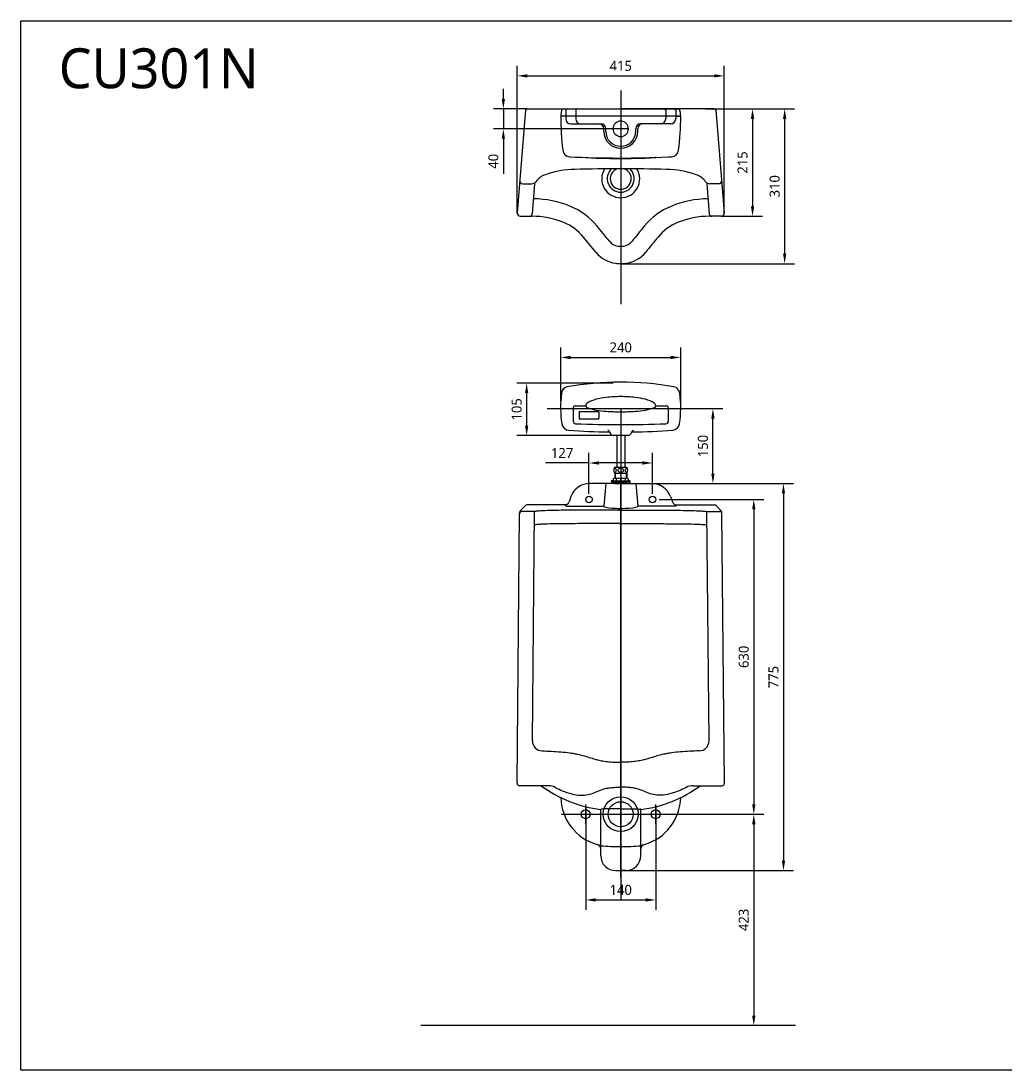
# Model space of a CAD drawing. Extents: x 3675 to 8139, y 70 to 2170.
# Drawn here: x 3675 to 5644, y 70 to 2170 of the extents above; entities that cross this region are included whole.
import ezdxf

# ---------------------------------------------------------------- set-up
doc = ezdxf.new("R2010")
doc.units = 0
doc.header["$LTSCALE"] = 500
doc.header["$MEASUREMENT"] = 0
doc.linetypes.add('CENTER', pattern=[2, 1.25, -0.25, 0.25, -0.25])
doc.layers.get('0').update_dxf_attribs({"linetype": 'CONTINUOUS'})
doc.layers.get('DEFPOINTS').update_dxf_attribs({"linetype": 'CONTINUOUS'})
for name, color, linetype in [('1', 1, 'CONTINUOUS'), ('2', 2, 'CONTINUOUS'), ('3', 3, 'CONTINUOUS'), ('4', 4, 'CONTINUOUS'), ('5', 5, 'CONTINUOUS'), ('6', 6, 'CONTINUOUS'), ('CENTER', 2, 'CENTER')]:
    doc.layers.add(name, color=color, linetype=linetype)
doc.styles.add('GHS', font='romans', dxfattribs={"bigfont": 'ghs'})
doc.styles.get("Standard").update_dxf_attribs({"font": 'NanumGothic.ttf'})
doc.dimstyles.get("Standard").update_dxf_attribs({"dimtxt": 2.5, "dimasz": 2, "dimexe": 2, "dimexo": 1, "dimgap": 2, "dimtad": 1, "dimdec": 0, "dimlfac": 10, "dimrnd": 1, "dimzin": 0, "dimdsep": 46, "dimtxsty": 'Standard', "dimcen": 0, "dimclrt": 2, "dimadec": 0, "dimazin": 0, "dimtfac": 1, "dimtdec": 0, "dimtofl": 0, "dimtmove": 0, "dimatfit": 3, "dimfxl": 0, "dimtolj": 1, "dimtzin": 0, "dimarcsym": 0})

# ---------------------------------------------------------------- blocks, each defined once
blk = doc.blocks.new('*D4')
at = {"layer": '6', "color": 3, "lineweight": -2}
for p, q in [((4962.3, 581.9), (5160.9, 581.9)), ((5140.9, 561.9), (5140.9, 178.9)), ((5184.7, 158.9), (5120.9, 158.9))]:
    blk.add_line(p, q, dxfattribs=at)
at = {"layer": '6', "color": 3}
for points in [[(5137.6, 561.9), (5144.3, 561.9), (5140.9, 581.9)], [(5137.6, 178.9), (5144.3, 178.9), (5140.9, 158.9)]]:
    blk.add_solid(points, dxfattribs=at)
at = {"layer": 'DEFPOINTS', "color": 0}
for p in [(4962.3, 581.9), (5140.9, 158.9), (5184.7, 158.9)]:
    blk.add_point(p, dxfattribs=at)
at = {"layer": '6', "color": 2, "insert": (5120.9, 370.4), "char_height": 20, "attachment_point": 5, "rotation": 90}
blk.add_mtext('\\A1;423', dxfattribs=at)
blk = doc.blocks.new('*D7')
at = {"layer": '1', "color": 3, "lineweight": -2}
for p, q in [((4811.2, 1223.4), (4811.2, 1305)), ((4938.2, 1223.4), (4938.2, 1305)), ((4811.2, 1285), (4724.1, 1285)), ((4918.2, 1285), (4831.2, 1285))]:
    blk.add_line(p, q, dxfattribs=at)
at = {"layer": '1', "color": 3}
for points in [[(4831.2, 1288.3), (4831.2, 1281.6), (4811.2, 1285)], [(4918.2, 1288.3), (4918.2, 1281.6), (4938.2, 1285)]]:
    blk.add_solid(points, dxfattribs=at)
at = {"layer": 'DEFPOINTS', "color": 0}
for p in [(4938.2, 1285), (4811.2, 1223.4), (4938.2, 1223.4)]:
    blk.add_point(p, dxfattribs=at)
at = {"layer": '1', "color": 2, "insert": (4757.5, 1305), "char_height": 20, "attachment_point": 5}
blk.add_mtext('\\A1;127', dxfattribs=at)
blk = doc.blocks.new('*D8')
at = {"layer": '1', "color": 3, "lineweight": -2}
for p, q in [((4754.7, 1408.7), (4754.7, 1516.2)), ((4994.7, 1396.8), (4994.7, 1516.2)), ((4774.7, 1496.2), (4974.7, 1496.2))]:
    blk.add_line(p, q, dxfattribs=at)
at = {"layer": '1', "color": 3}
for points in [[(4774.7, 1499.6), (4774.7, 1492.9), (4754.7, 1496.2)], [(4974.7, 1499.6), (4974.7, 1492.9), (4994.7, 1496.2)]]:
    blk.add_solid(points, dxfattribs=at)
at = {"layer": 'DEFPOINTS', "color": 0}
for p in [(4994.7, 1496.2), (4754.7, 1408.7), (4994.7, 1396.8)]:
    blk.add_point(p, dxfattribs=at)
at = {"layer": '1', "color": 2, "insert": (4874.7, 1516.2), "char_height": 20, "attachment_point": 5}
blk.add_mtext('\\A1;240', dxfattribs=at)
blk = doc.blocks.new('*D9')
at = {"layer": '1', "color": 3, "lineweight": -2}
for p, q in [((4859.3, 1444.8), (4666.5, 1444.8)), ((4686.5, 1424.8), (4686.5, 1359.8)), ((4859.3, 1339.8), (4666.5, 1339.8))]:
    blk.add_line(p, q, dxfattribs=at)
at = {"layer": '1', "color": 3}
for points in [[(4683.1, 1424.8), (4689.8, 1424.8), (4686.5, 1444.8)], [(4683.1, 1359.8), (4689.8, 1359.8), (4686.5, 1339.8)]]:
    blk.add_solid(points, dxfattribs=at)
at = {"layer": 'DEFPOINTS', "color": 0}
for p in [(4859.3, 1444.8), (4686.5, 1339.8), (4859.3, 1339.8)]:
    blk.add_point(p, dxfattribs=at)
at = {"layer": '1', "color": 2, "insert": (4666.5, 1392.3), "char_height": 20, "attachment_point": 5, "rotation": 90}
blk.add_mtext('\\A1;105', dxfattribs=at)
blk = doc.blocks.new('*D10')
at = {"layer": '1', "color": 3, "lineweight": -2}
for p, q in [((5015.2, 1393.9), (5079.2, 1393.9)), ((5059.2, 1263.9), (5059.2, 1373.9)), ((4954.2, 1243.9), (5079.2, 1243.9))]:
    blk.add_line(p, q, dxfattribs=at)
at = {"layer": '1', "color": 3}
for points in [[(5055.8, 1373.9), (5062.5, 1373.9), (5059.2, 1393.9)], [(5055.8, 1263.9), (5062.5, 1263.9), (5059.2, 1243.9)]]:
    blk.add_solid(points, dxfattribs=at)
at = {"layer": 'DEFPOINTS', "color": 0}
for p in [(5015.2, 1393.9), (5059.2, 1393.9), (4954.2, 1243.9)]:
    blk.add_point(p, dxfattribs=at)
at = {"layer": '1', "color": 2, "insert": (5039.2, 1318.9), "char_height": 20, "attachment_point": 5, "rotation": 90}
blk.add_mtext('\\A1;150', dxfattribs=at)
blk = doc.blocks.new('*D13')
at = {"layer": '1', "color": 3, "lineweight": -2}
for p, q in [((5062, 1993.9), (5158.5, 1993.9)), ((5138.5, 1973.9), (5138.5, 1798.9)), ((5075.7, 1778.9), (5158.5, 1778.9))]:
    blk.add_line(p, q, dxfattribs=at)
at = {"layer": '1', "color": 3}
for points in [[(5135.1, 1973.9), (5141.8, 1973.9), (5138.5, 1993.9)], [(5135.1, 1798.9), (5141.8, 1798.9), (5138.5, 1778.9)]]:
    blk.add_solid(points, dxfattribs=at)
at = {"layer": 'DEFPOINTS', "color": 0}
for p in [(5062, 1993.9), (5075.7, 1778.9), (5138.5, 1778.9)]:
    blk.add_point(p, dxfattribs=at)
at = {"layer": '1', "color": 2, "insert": (5118.5, 1886.4), "char_height": 20, "attachment_point": 5, "rotation": 90}
blk.add_mtext('\\A1;215', dxfattribs=at)
blk = doc.blocks.new('*D14')
at = {"layer": '1', "color": 3, "lineweight": -2}
for p, q in [((4639.9, 2013.9), (4639.9, 2033.9)), ((4687.5, 1993.9), (4619.9, 1993.9)), ((4639.9, 1993.9), (4639.9, 1953.9)), ((4859.2, 1953.9), (4619.9, 1953.9)), ((4639.9, 1933.9), (4639.9, 1863.9))]:
    blk.add_line(p, q, dxfattribs=at)
at = {"layer": '1', "color": 3}
for points in [[(4636.6, 2013.9), (4643.2, 2013.9), (4639.9, 1993.9)], [(4636.6, 1933.9), (4643.2, 1933.9), (4639.9, 1953.9)]]:
    blk.add_solid(points, dxfattribs=at)
at = {"layer": 'DEFPOINTS', "color": 0}
for p in [(4687.5, 1993.9), (4639.9, 1953.9), (4859.2, 1953.9)]:
    blk.add_point(p, dxfattribs=at)
at = {"layer": '1', "color": 2, "insert": (4619.9, 1888.9), "char_height": 20, "attachment_point": 5, "rotation": 90}
blk.add_mtext('\\A1;40', dxfattribs=at)
blk = doc.blocks.new('*D15')
at = {"layer": '1', "color": 3, "lineweight": -2}
for p, q in [((4667.7, 1784.9), (4667.7, 2079.9)), ((5081.7, 1784.9), (5081.7, 2079.9)), ((4687.7, 2059.9), (5061.7, 2059.9))]:
    blk.add_line(p, q, dxfattribs=at)
at = {"layer": '1', "color": 3}
for points in [[(4687.7, 2063.2), (4687.7, 2056.6), (4667.7, 2059.9)], [(5061.7, 2063.2), (5061.7, 2056.6), (5081.7, 2059.9)]]:
    blk.add_solid(points, dxfattribs=at)
at = {"layer": 'DEFPOINTS', "color": 0}
for p in [(5081.7, 2059.9), (4667.7, 1784.9), (5081.7, 1784.9)]:
    blk.add_point(p, dxfattribs=at)
at = {"layer": '1', "color": 2, "insert": (4874.7, 2079.9), "char_height": 20, "attachment_point": 5}
blk.add_mtext('\\A1;415', dxfattribs=at)
blk = doc.blocks.new('*D16')
at = {"layer": '1', "color": 3, "lineweight": -2}
for p, q in [((5044, 1993.9), (5222.7, 1993.9)), ((5202.7, 1973.9), (5202.7, 1703.9)), ((4874.7, 1683.9), (5222.7, 1683.9))]:
    blk.add_line(p, q, dxfattribs=at)
at = {"layer": '1', "color": 3}
for points in [[(5199.4, 1973.9), (5206, 1973.9), (5202.7, 1993.9)], [(5199.4, 1703.9), (5206, 1703.9), (5202.7, 1683.9)]]:
    blk.add_solid(points, dxfattribs=at)
at = {"layer": 'DEFPOINTS', "color": 0}
for p in [(5044, 1993.9), (4874.7, 1683.9), (5202.7, 1683.9)]:
    blk.add_point(p, dxfattribs=at)
at = {"layer": '1', "color": 2, "insert": (5182.7, 1838.9), "char_height": 20, "attachment_point": 5, "rotation": 90}
blk.add_mtext('\\A1;310', dxfattribs=at)
blk = doc.blocks.new('*D17')
at = {"layer": '1', "color": 3, "lineweight": -2}
for p, q in [((4936.7, 1243.9), (5220.4, 1243.9)), ((5200.4, 1223.9), (5200.4, 488.9)), ((4874.7, 468.9), (5220.4, 468.9))]:
    blk.add_line(p, q, dxfattribs=at)
at = {"layer": '1', "color": 3}
for points in [[(5197, 1223.9), (5203.7, 1223.9), (5200.4, 1243.9)], [(5197, 488.9), (5203.7, 488.9), (5200.4, 468.9)]]:
    blk.add_solid(points, dxfattribs=at)
at = {"layer": 'DEFPOINTS', "color": 0}
for p in [(4936.7, 1243.9), (4874.7, 468.9), (5200.4, 468.9)]:
    blk.add_point(p, dxfattribs=at)
at = {"layer": '1', "color": 2, "insert": (5180.4, 856.4), "char_height": 20, "attachment_point": 5, "rotation": 90}
blk.add_mtext('\\A1;775', dxfattribs=at)
blk = doc.blocks.new('*D18')
at = {"layer": '1', "color": 3, "lineweight": -2}
for p, q in [((4951.7, 1211.9), (5160.9, 1211.9)), ((5140.9, 1191.9), (5140.9, 601.9)), ((4993.2, 581.9), (5160.9, 581.9))]:
    blk.add_line(p, q, dxfattribs=at)
at = {"layer": '1', "color": 3}
for points in [[(5137.6, 1191.9), (5144.3, 1191.9), (5140.9, 1211.9)], [(5137.6, 601.9), (5144.3, 601.9), (5140.9, 581.9)]]:
    blk.add_solid(points, dxfattribs=at)
at = {"layer": 'DEFPOINTS', "color": 0}
for p in [(4951.7, 1211.9), (4993.2, 581.9), (5140.9, 581.9)]:
    blk.add_point(p, dxfattribs=at)
at = {"layer": '1', "color": 2, "insert": (5120.9, 896.9), "char_height": 20, "attachment_point": 5, "rotation": 90}
blk.add_mtext('\\A1;630', dxfattribs=at)
blk = doc.blocks.new('*D19')
at = {"layer": '1', "color": 3, "lineweight": -2}
for p, q in [((4804.7, 562.4), (4804.7, 390.3)), ((4944.7, 562.4), (4944.7, 390.3)), ((4824.7, 410.3), (4924.7, 410.3))]:
    blk.add_line(p, q, dxfattribs=at)
at = {"layer": '1', "color": 3}
for points in [[(4824.7, 413.6), (4824.7, 407), (4804.7, 410.3)], [(4924.7, 413.6), (4924.7, 407), (4944.7, 410.3)]]:
    blk.add_solid(points, dxfattribs=at)
at = {"layer": 'DEFPOINTS', "color": 0}
for p in [(4804.7, 562.4), (4944.7, 562.4), (4944.7, 410.3)]:
    blk.add_point(p, dxfattribs=at)
at = {"layer": '1', "color": 2, "insert": (4874.7, 430.3), "char_height": 20, "attachment_point": 5}
blk.add_mtext('\\A1;140', dxfattribs=at)

msp = doc.modelspace()

# ---------------------------------------------------------------- linework, layer by layer
at = {"layer": '1'}
for p, q in [((4874.71935, 2030.58987), (4874.71935, 1602.97195)), ((4874.71935, 1280.37867), (4874.71935, 409.42729)), ((4874.72052, 455.45308), (4874.74682, 1255.50122)), ((4804.71935, 562.43865), (4804.71935, 601.43865)), ((4804.71935, 597.03978), (4804.71935, 561.79599)), ((4944.71935, 562.43865), (4944.71935, 601.43865)), ((4944.71935, 596.3358), (4944.71935, 556.39884)), ((4756.21935, 581.93865), (4993.21935, 581.93865)), ((4790.32004, 581.93865), (4819.3537, 581.93865)), ((4930.5548, 581.93865), (4962.31811, 581.93865)), ((5224.71935, 158.93865), (4474.71935, 158.93865))]:
    msp.add_line(p, q, dxfattribs=at)
at = {"layer": '1', "color": 7}
msp.add_line((4890.21935, 1953.93865), (4859.21935, 1953.93865), dxfattribs=at)
for centre, radius, start, end in [((4762.10645, 1210.93878), 10, 270, 340.01689348), ((4987.38772, 1210.93878), 10, 199.98310652, 270), ((4867.12534, 844.85283), 255.66091, 233.650747, 262.7148628), ((4882.35717, 844.85233), 255.66091, 277.28136978, 306.34944235)]:
    msp.add_arc(centre, radius, start, end, dxfattribs=at)
at = {"layer": '2'}
for radius in [35, 25]:
    msp.add_circle((4874.62935, 581.93865), radius, dxfattribs=at)
for centre, start, end in [((4874.71935, 947.46003), 264.6689259, 270), ((4874.72168, 947.46003), 270, 275.3310741)]:
    msp.add_arc(centre, 430.52138, start, end, dxfattribs=at)
at = {"layer": '3', "color": 7}
for p, q in [((4684.49012, 1991.18779), (4672.21935, 1843.93865)), ((4687.47975, 1993.93865), (4874.71935, 1993.93865)), ((4764.71935, 1990.93865), (4764.71935, 1973.93865)), ((4784.71935, 1990.93865), (4784.71935, 1973.93865)), ((5061.95896, 1993.93865), (4874.71935, 1993.93865)), ((4964.71935, 1990.93865), (4964.71935, 1973.93865)), ((4984.71935, 1990.93865), (4984.71935, 1973.93865)), ((5064.94859, 1991.18779), (5077.21935, 1843.93865)), ((4774.71935, 1963.93865), (4834.71935, 1963.93865)), ((4840.71935, 1948.93865), (4840.71935, 1953.93865)), ((4844.71935, 1948.93865), (4844.71935, 1953.93865)), ((4904.71935, 1948.93865), (4904.71935, 1953.93865)), ((4908.71935, 1948.93865), (4908.71935, 1953.93865)), ((4974.71935, 1963.93865), (4914.71935, 1963.93865)), ((4672.21935, 1843.93865), (4667.71629, 1785.39883)), ((4678.74015, 1843.93865), (4696.75379, 1843.93865)), ((4702.21935, 1843.93865), (4697.57447, 1783.55517)), ((5047.21935, 1843.93865), (5051.86424, 1783.55517)), ((5070.69856, 1843.93865), (5052.68492, 1843.93865)), ((5077.21935, 1843.93865), (5081.72242, 1785.39883)), ((4673.69862, 1778.93865), (4697.21935, 1778.93865)), ((5075.74009, 1778.93865), (5052.21935, 1778.93865)), ((4874.74709, 1243.93878), (4812.76418, 1243.93878)), ((4844.74709, 1243.93878), (4840.74709, 1198.36196)), ((4874.74709, 1243.93878), (4936.73, 1243.93878)), ((4904.74709, 1243.93878), (4908.74709, 1198.36196)), ((4675.00187, 1190.80375), (4683.27165, 1199.40432)), ((4764.74709, 1200.93878), (4686.87581, 1200.93878)), ((4764.74709, 1200.93878), (4764.74709, 1198.36196)), ((4764.74709, 1198.36196), (4840.74709, 1198.36196)), ((4775.17244, 1217.6085), (4771.50439, 1207.52134)), ((4984.74709, 1198.36196), (4908.74709, 1198.36196)), ((4974.32173, 1217.6085), (4977.98979, 1207.52134)), ((4984.74709, 1200.93878), (5062.61836, 1200.93878)), ((4984.74709, 1200.93878), (4984.74709, 1198.36196)), ((5074.49177, 1190.80431), (5066.22253, 1199.40432)), ((4667.26514, 643.93865), (4672.21062, 1183.96424)), ((4702.24702, 1187.93878), (4677.20194, 1187.93878)), ((4698.03238, 728.64239), (4702.24702, 1187.93878)), ((4872.20409, 1190.5903), (4877.29009, 1190.5903)), ((5047.24702, 1187.93878), (5072.29211, 1187.93878)), ((5051.40567, 728.82353), (5047.24702, 1187.93878)), ((5082.17456, 643.93865), (5077.28303, 1183.9638)), ((4872.20409, 1163.63152), (4877.29009, 1163.63152)), ((4729.78817, 638.93865), (4672.26534, 638.93865)), ((5019.65153, 638.93865), (5077.17435, 638.93865)), ((4834.71985, 498.93865), (4834.75744, 591.65359)), ((4914.71985, 498.93865), (4914.69752, 591.65359)), ((4864.71985, 468.93865), (4874.71985, 468.93865)), ((4884.71985, 468.93865), (4874.71985, 468.93865))]:
    msp.add_line(p, q, dxfattribs=at)
for centre, radius in [((4811.24709, 1211.93878), 6.5), ((4938.24709, 1211.93878), 6.5), ((4804.71935, 581.93865), 9), ((4944.71935, 581.93865), 9)]:
    msp.add_circle(centre, radius, dxfattribs=at)
for centre, radius, start, end in [((4687.47975, 1990.93865), 3, 90, 175.23635831), ((4767.71935, 1990.93865), 3, 90, 180), ((4787.71935, 1990.93865), 3, 90, 180), ((4961.71935, 1990.93865), 3, 0, 90), ((4981.71935, 1990.93865), 3, 0, 90), ((5061.95896, 1990.93865), 3, 4.76364169, 90), ((4774.71935, 1973.93865), 10, 180, 270), ((4794.71935, 1973.93865), 10, 180, 270), ((4830.71935, 1953.93865), 10, 0, 90), ((4834.71935, 1953.93865), 10, 0, 90), ((4874.71935, 1953.93865), 15.5, 90, 270), ((4874.71935, 1953.93865), 15.5, 270, 90), ((4914.71935, 1953.93865), 10, 90, 180), ((4918.71935, 1953.93865), 10, 90, 180), ((4954.71935, 1973.93865), 10, 270, 0), ((4974.71935, 1973.93865), 10, 270, 0), ((4874.71935, 1948.93865), 34, 180, 270), ((4874.71935, 1948.93865), 30, 180, 270), ((4874.71935, 1948.93865), 30, 270, 0), ((4874.71935, 1948.93865), 34, 270, 0), ((4788.35155, 1672.78547), 200, 91.52993965, 108.78155086), ((4874.71935, -1560.89396), 3434.83261, 90, 91.52993965), ((4874.71935, 1853.93865), 21, 107.80642917, 72.19357083), ((4874.71935, -1560.89396), 3434.83261, 88.47006035, 90), ((4961.08716, 1672.78547), 200, 71.21844914, 88.47006035), ((4678.74015, 1849.93865), 6, 175.23635831, 270), ((4696.75379, 1853.93865), 10, 270, 323.95946807), ((4736.60888, 1824.93914), 39.28895, 108.78155086, 143.95946807), ((5012.82983, 1824.93914), 39.28895, 36.04053193, 71.21844914), ((5052.68492, 1853.93865), 10, 216.04053193, 270), ((4696.7986, 1610.13761), 203.80157, 67.69751528, 89.12527703), ((5052.64011, 1610.13761), 203.80157, 90.87472297, 112.30248472), ((4673.69862, 1784.93865), 6, 175.60129465, 270), ((4722.90854, 1673.79236), 135, 39.46657014, 67.69751528), ((5026.53017, 1673.79236), 135, 112.30248472, 140.53342986), ((5075.74009, 1784.93865), 6, 270, 4.39870535), ((4692.5892, 1783.93865), 5, 270, 355.60129465), ((4696.7986, 1610.13761), 168.80157, 67.69751528, 89.85718433), ((4722.90854, 1673.79236), 100, 39.46657014, 67.69751528), ((5026.53017, 1673.79236), 100, 112.30248472, 140.53342986), ((5052.64011, 1610.13761), 168.80157, 90.14281567, 112.30248472), ((2677.09154, -10.64522), 2785.0372, 38.65206739, 39.46657014), ((7072.34717, -10.64522), 2785.0372, 140.53342986, 141.34793261), ((2677.09154, -10.64522), 2750.0372, 38.65206739, 39.46657014), ((4872.38004, 1745.09922), 26, 218.65206739, 262.14689876), ((4877.05867, 1745.09922), 26, 277.85310124, 321.34793261), ((7072.34717, -10.64522), 2750.0372, 140.53342986, 141.34793261), ((4872.38004, 1745.09922), 61, 218.65206739, 262.14689876), ((4874.71935, 1762.05975), 43.1211, 262.14689876, 270), ((4874.71935, 1762.05975), 43.1211, 270, 277.85310124), ((4877.05867, 1745.09922), 61, 277.85310124, 321.34793261), ((4874.71935, 1762.05975), 78.1211, 262.14689876, 270), ((4874.71935, 1762.05975), 78.1211, 270, 277.85310124), ((4812.76418, 1203.93878), 40, 90, 160.01689348), ((4936.73, 1203.93878), 40, 19.98310652, 90), ((4686.87581, 1195.93878), 5, 90, 136.12330271), ((5062.61836, 1195.93878), 5, 43.87669729, 90), ((4677.20194, 1182.93878), 5, 90, 179.48103068), ((4682.2102, 1183.87266), 10, 136.12330271, 179.47530731), ((5072.29211, 1182.93878), 5, 0.51896932, 90), ((5067.28344, 1183.87322), 10, 0.51896932, 43.87669729), ((4718.0332, 728.64238), 20, 179.48103068, 268.49166745), ((5031.40649, 728.64238), 20, 271.50833255, 0.51896932), ((4672.26534, 643.93865), 5, 179.48103068, 270), ((4729.78817, 608.93865), 30, 62.74331268, 90), ((5019.65153, 608.93865), 30, 90, 117.25668732), ((5077.17435, 643.93865), 5, 270, 0.51896932), ((4854.69297, 617.54588), 99.99997, 181.3281033, 254.1876595), ((4894.74574, 617.54588), 99.99997, 285.8123405, 358.65917963), ((4854.69297, 617.54588), 99.99997, 254.1876595, 258.47846635), ((4824.71935, 511.70839), 10, 0, 74.1876595), ((4894.74574, 617.54588), 99.99997, 281.52153365, 285.8123405), ((4924.71935, 511.70839), 10, 105.8123405, 180), ((4864.71985, 498.93865), 30, 180, 270), ((4884.71985, 498.93865), 30, 270, 0)]:
    msp.add_arc(centre, radius, start, end, dxfattribs=at)
at = {"layer": '3'}
for centre, radius, start, end in [((4874.71935, 1853.93865), 38, 148.51380642, 270), ((4874.71935, 1853.93865), 27, 132.35739167, 270), ((4874.71935, 1853.93865), 27, 270, 47.64260833), ((4874.71935, 1853.93865), 38, 270, 31.48619358), ((5070.69856, 1849.93865), 6, 270, 4.76364169), ((5056.84951, 1783.93865), 5, 184.39870535, 270)]:
    msp.add_arc(centre, radius, start, end, dxfattribs=at)
at = {"layer": '3', "color": 7}
msp.add_ellipse((4874.74709, 1198.36196), major_axis=(-34, 0), ratio=0.1255940521, start_param=0, end_param=3.1415926536, dxfattribs=at)
for points, knots in [([(4872.20402, 1190.5903), (4857.74732, 1190.59035), (4843.2906, 1190.59063), (4813.76242, 1190.56328), (4798.6844, 1190.53651), (4776.14133, 1190.41623), (4768.6383, 1190.36257), (4753.6768, 1190.20196), (4746.23119, 1190.09614), (4731.64239, 1189.77971), (4724.49497, 1189.56887), (4714.83791, 1189.09532), (4711.73681, 1188.90562), (4706.35311, 1188.46633), (4704.06951, 1188.21848), (4702.24702, 1187.93878)], [0.01023453196, 0.01023453196, 0.01023453196, 0.01023453196, 0.25, 0.25, 0.5, 0.5, 0.625, 0.625, 0.75, 0.75, 0.875, 0.875, 0.9375, 0.9375, 1, 1, 1, 1]), ([(4877.29002, 1190.5903), (4891.74672, 1190.59035), (4906.20344, 1190.59063), (4935.73162, 1190.56328), (4950.80964, 1190.53651), (4973.35272, 1190.41623), (4980.85574, 1190.36257), (4995.81724, 1190.20196), (5003.26285, 1190.09614), (5017.85166, 1189.77971), (5024.99907, 1189.56887), (5034.65613, 1189.09532), (5037.75723, 1188.90562), (5043.14093, 1188.46633), (5045.42453, 1188.21848), (5047.24702, 1187.93878)], [0.01023453196, 0.01023453196, 0.01023453196, 0.01023453196, 0.25, 0.25, 0.5, 0.5, 0.625, 0.625, 0.75, 0.75, 0.875, 0.875, 0.9375, 0.9375, 1, 1, 1, 1]), ([(4872.20402, 1163.63152), (4857.74732, 1163.63157), (4843.2906, 1163.63185), (4813.76242, 1163.6045), (4798.6844, 1163.57773), (4776.14133, 1163.45745), (4768.6383, 1163.40379), (4753.6768, 1163.24318), (4746.23119, 1163.13736), (4731.64239, 1162.82093), (4724.49497, 1162.61009), (4714.83791, 1162.13654), (4711.73681, 1161.94684), (4706.35311, 1161.50755), (4704.06951, 1161.2597), (4702.24702, 1160.98)], [0.01023453196, 0.01023453196, 0.01023453196, 0.01023453196, 0.25, 0.25, 0.5, 0.5, 0.625, 0.625, 0.75, 0.75, 0.875, 0.875, 0.9375, 0.9375, 1, 1, 1, 1]), ([(4877.29002, 1163.63152), (4891.74672, 1163.63157), (4906.20344, 1163.63185), (4935.73162, 1163.6045), (4950.80964, 1163.57773), (4973.35272, 1163.45745), (4980.85574, 1163.40379), (4995.81724, 1163.24318), (5003.26285, 1163.13736), (5017.85166, 1162.82093), (5024.99907, 1162.61009), (5034.65613, 1162.13654), (5037.75723, 1161.94684), (5043.14093, 1161.50755), (5045.42453, 1161.2597), (5047.24702, 1160.98)], [0.01023453196, 0.01023453196, 0.01023453196, 0.01023453196, 0.25, 0.25, 0.5, 0.5, 0.625, 0.625, 0.75, 0.75, 0.875, 0.875, 0.9375, 0.9375, 1, 1, 1, 1]), ([(4717.50676, 708.64931), (4723.79723, 708.48368), (4730.08556, 708.23844), (4742.62738, 707.576), (4748.86608, 707.15324), (4761.04098, 706.1049), (4766.98091, 705.48182), (4775.55389, 704.3213), (4778.37442, 703.89175), (4783.75813, 702.96709), (4786.32501, 702.4737), (4793.68478, 700.90885), (4798.13851, 699.75311), (4806.51547, 697.30981), (4810.45406, 696.02553), (4818.28323, 693.44991), (4822.15035, 692.15192), (4826.47812, 690.95268)], [0.1287962891, 0.1287962891, 0.1287962891, 0.1287962891, 0.25, 0.25, 0.375, 0.375, 0.5, 0.5, 0.5625, 0.5625, 0.625, 0.625, 0.75, 0.75, 0.875, 0.875, 1, 1, 1, 1]), ([(5031.93294, 708.64931), (5025.64246, 708.48368), (5019.35414, 708.23844), (5006.81232, 707.576), (5000.57362, 707.15324), (4988.39871, 706.1049), (4982.45879, 705.48182), (4973.88581, 704.3213), (4971.06528, 703.89175), (4965.68156, 702.96709), (4963.11469, 702.4737), (4955.75492, 700.90885), (4951.30118, 699.75311), (4942.92423, 697.30981), (4938.98563, 696.02553), (4931.15647, 693.44991), (4927.28934, 692.15192), (4922.96157, 690.95268)], [0.1287962891, 0.1287962891, 0.1287962891, 0.1287962891, 0.25, 0.25, 0.375, 0.375, 0.5, 0.5, 0.5625, 0.5625, 0.625, 0.625, 0.75, 0.75, 0.875, 0.875, 1, 1, 1, 1]), ([(4826.47809, 691.23294), (4829.4662, 690.40492), (4832.6808, 689.62545), (4839.9016, 688.23618), (4843.8279, 687.65138), (4852.11154, 686.74887), (4856.56311, 686.42596), (4865.5633, 686.02403), (4870.12046, 685.93864), (4874.71977, 685.93865)], [0, 0, 0, 0, 0.25, 0.25, 0.5, 0.5, 0.75, 0.75, 1, 1, 1, 1]), ([(4922.96161, 691.23294), (4919.9735, 690.40492), (4916.75889, 689.62545), (4909.53809, 688.23618), (4905.6118, 687.65138), (4897.32815, 686.74887), (4892.87659, 686.42596), (4883.8764, 686.02403), (4879.31924, 685.93864), (4874.71992, 685.93865)], [0, 0, 0, 0, 0.25, 0.25, 0.5, 0.5, 0.75, 0.75, 1, 1, 1, 1]), ([(4743.5275, 635.60756), (4749.69788, 632.42869), (4753.69885, 630.58575), (4760.86829, 627.66688), (4764.02161, 626.49597), (4770.33457, 624.39775), (4773.51427, 623.46626), (4782.80875, 621.14657), (4788.70644, 620.21954), (4799.80611, 619.68525), (4804.79197, 620.0915), (4813.97922, 621.95343), (4818.20112, 623.40702), (4826.54744, 626.90326), (4830.71919, 628.98417), (4838.2664, 631.70631), (4840.98259, 632.54351), (4846.99537, 633.95451), (4850.21366, 634.51264), (4856.8947, 635.31891), (4860.40864, 635.57601), (4867.52652, 635.88482), (4871.11308, 635.93864), (4874.71985, 635.93865)], [0.04497262671, 0.04497262671, 0.04497262671, 0.04497262671, 0.125, 0.125, 0.1875, 0.1875, 0.25, 0.25, 0.375, 0.375, 0.5, 0.5, 0.625, 0.625, 0.75, 0.75, 0.8125, 0.8125, 0.875, 0.875, 0.9375, 0.9375, 1, 1, 1, 1]), ([(5005.9122, 635.60756), (4999.74181, 632.42869), (4995.74085, 630.58575), (4988.57141, 627.66688), (4985.41808, 626.49597), (4979.10512, 624.39775), (4975.92542, 623.46626), (4966.63095, 621.14657), (4960.73326, 620.21954), (4949.63359, 619.68525), (4944.64772, 620.0915), (4935.46048, 621.95343), (4931.23858, 623.40702), (4922.89226, 626.90326), (4918.72051, 628.98417), (4911.17329, 631.70631), (4908.4571, 632.54351), (4902.44432, 633.95451), (4899.22604, 634.51264), (4892.54499, 635.31891), (4889.03105, 635.57601), (4881.91317, 635.88482), (4878.32662, 635.93864), (4874.71985, 635.93865)], [0.04497262671, 0.04497262671, 0.04497262671, 0.04497262671, 0.125, 0.125, 0.1875, 0.1875, 0.25, 0.25, 0.375, 0.375, 0.5, 0.5, 0.625, 0.625, 0.75, 0.75, 0.8125, 0.8125, 0.875, 0.875, 0.9375, 0.9375, 1, 1, 1, 1]), ([(4834.75744, 591.65359), (4834.79335, 591.68369), (4834.86147, 591.71804), (4835.0698, 591.79856), (4835.21603, 591.84557), (4835.5829, 591.94965), (4835.80427, 592.00686), (4836.0618, 592.06881)], [0, 0, 0, 0, 0.3139664593, 0.3139664593, 0.6559205517, 0.6559205517, 1, 1, 1, 1]), ([(4864.72748, 592.59945), (4861.38376, 592.72396), (4858.10794, 592.79875), (4851.86432, 592.85143), (4848.99183, 592.8284), (4841.40069, 592.64591), (4837.8465, 592.38109), (4836.06174, 592.06933)], [0, 0, 0, 0, 0.25, 0.25, 0.5, 0.5, 1, 1, 1, 1]), ([(4884.72749, 592.59945), (4888.07121, 592.72396), (4891.34703, 592.79875), (4897.59065, 592.85143), (4900.46314, 592.8284), (4908.05428, 592.64591), (4911.60847, 592.38109), (4913.39323, 592.06933)], [0, 0, 0, 0, 0.25, 0.25, 0.5, 0.5, 1, 1, 1, 1]), ([(4914.69752, 591.65359), (4914.66162, 591.68369), (4914.59349, 591.71804), (4914.38517, 591.79856), (4914.23893, 591.84557), (4913.87207, 591.94965), (4913.6507, 592.00686), (4913.39316, 592.06881)], [0, 0, 0, 0, 0.3139664593, 0.3139664593, 0.6559205517, 0.6559205517, 1, 1, 1, 1])]:
    msp.add_open_spline(points, degree=3, knots=knots, dxfattribs=at)
for points in [[(4874.72768, 592.41349), (4871.39296, 592.41349), (4868.05962, 592.47537), (4864.72767, 592.59944)], [(4874.72768, 592.41349), (4878.06239, 592.41349), (4881.39573, 592.47537), (4884.72768, 592.59944)]]:
    msp.add_open_spline(points, degree=3, dxfattribs=at)
at = {"layer": '4'}
for p, q in [((4866.81935, 1339.84878), (4866.81935, 1276.38865)), ((4882.61935, 1339.84878), (4882.61935, 1276.38865)), ((4862.71935, 1276.38865), (4886.71935, 1276.38865)), ((4862.71935, 1264.38865), (4886.72885, 1264.40134)), ((4862.71935, 1264.38865), (4862.71935, 1254.42906)), ((4863.61935, 1264.38913), (4863.61935, 1254.39557)), ((4866.81935, 1276.38865), (4882.61935, 1276.38865)), ((4885.81935, 1264.40086), (4885.81935, 1254.39557)), ((4886.71935, 1264.40133), (4886.71935, 1254.42906)), ((4859.71935, 1249.43865), (4856.71935, 1249.43865)), ((4859.71935, 1252.93865), (4859.71935, 1249.43865)), ((4859.71935, 1249.43865), (4889.71935, 1249.43865)), ((4862.71935, 1254.43865), (4863.61935, 1254.43865)), ((4863.61935, 1254.43865), (4885.81935, 1254.43865)), ((4865.71935, 1252.93865), (4865.71935, 1249.43865)), ((4883.71935, 1252.93865), (4883.71935, 1249.43865)), ((4886.71935, 1254.43865), (4885.81935, 1254.43865)), ((4889.71935, 1252.93865), (4889.71935, 1249.43865)), ((4889.71935, 1249.43865), (4892.71935, 1249.43865))]:
    msp.add_line(p, q, dxfattribs=at)
at = {"layer": '4', "color": 7}
for p, q in [((4863.61935, 1247.43865), (4856.21935, 1247.43865)), ((4856.21935, 1247.43865), (4856.21935, 1246.93865)), ((4856.71935, 1246.93865), (4856.21935, 1246.93865)), ((4856.71935, 1246.93865), (4892.71935, 1246.93865)), ((4856.71935, 1246.93865), (4856.71935, 1243.93865)), ((4862.71935, 1243.93865), (4856.71935, 1243.93865)), ((4862.71935, 1243.93865), (4885.81935, 1243.93865)), ((4863.61935, 1247.43865), (4885.81935, 1247.43865)), ((4865.36806, 1243.93865), (4874.71935, 1243.93865)), ((4884.07065, 1243.93865), (4874.71935, 1243.93865)), ((4885.81935, 1247.43865), (4893.21935, 1247.43865)), ((4886.71935, 1243.93865), (4885.81935, 1243.93865)), ((4886.71935, 1243.93865), (4892.71935, 1243.93865)), ((4892.71935, 1246.93865), (4892.71935, 1243.93865)), ((4892.71935, 1246.93865), (4893.21935, 1246.93865)), ((4893.21935, 1247.43865), (4893.21935, 1246.93865))]:
    msp.add_line(p, q, dxfattribs=at)
at = {"layer": '4'}
for centre, radius, start, end in [((4870.71935, 1270.38865), 10, 143.13010235, 216.86989765), ((4878.71935, 1270.38865), 10, 323.13010235, 36.86989765), ((4856.71935, 1248.43865), 1, 90, 270), ((4862.71935, 1250.66455), 3.76451, 37.16340115, 142.83659885), ((4874.71935, 1226.68865), 27.75, 71.07535558, 108.92464442), ((4886.71935, 1250.66455), 3.76451, 37.16340115, 142.83659885), ((4892.71935, 1248.43865), 1, 270, 90)]:
    msp.add_arc(centre, radius, start, end, dxfattribs=at)
for centre, start_param, end_param in [((4860.55398, 1270.2), 1.7791050359, 4.533698427), ((4888.94804, 1270.2), 4.9020843142, 7.6347852932)]:
    msp.add_ellipse(centre, major_axis=(-5.51486, 0), ratio=0.7633054456, start_param=start_param, end_param=end_param, dxfattribs=at)
msp.add_ellipse((4874.71375, 1270.2), major_axis=(-5.51486, 0), ratio=0.7633054456, dxfattribs=at)
at = {"layer": '5'}
msp.add_lwpolyline([(3674.71935, 2169.79582), (6774.71935, 2169.79582), (6774.71935, 69.79582), (3674.71935, 69.79582)], close=True, dxfattribs=at)
at = {"layer": '6'}
for p, q in [((4990.90578, 1978.93865), (4754.71938, 1978.93865)), ((4757.63839, 1993.93865), (4991.80032, 1993.93865)), ((4987.54904, 1978.93865), (4994.71933, 1978.93865)), ((4994.70743, 1978.93865), (4992.69221, 1978.93865)), ((4994.70743, 1978.93865), (4994.71933, 1978.93865)), ((4994.70743, 1978.93865), (4994.71933, 1978.93865)), ((4969.41933, 1897.67374), (4976.48494, 1898.02939)), ((4779.71935, 1395.95954), (4779.71935, 1368.53865)), ((4783.21935, 1399.45954), (4804.71935, 1399.45954)), ((4791.21935, 1386.45954), (4791.21935, 1374.45954)), ((4792.71935, 1387.95954), (4829.71935, 1387.95954)), ((4831.21935, 1386.45954), (4831.21935, 1374.45954)), ((4944.71935, 1399.45954), (4966.21935, 1399.45954)), ((4969.71935, 1395.95954), (4969.71935, 1368.53865)), ((4829.71935, 1372.95954), (4792.71935, 1372.95954)), ((4851.40286, 1348.57592), (4854.9981, 1342.34878)), ((4897.75797, 1348.57592), (4894.16273, 1342.34878)), ((4889.8326, 1339.84878), (4859.32823, 1339.84878))]:
    msp.add_line(p, q, dxfattribs=at)
for points in [[(4944.70394, 1896.65873, -0.3847629335), (4944.15601, 1896.06163, -0.0137021562), (4924.20143, 1894.73636, -0.00569724), (4903.69436, 1894.17186, -0.0040314133), (4874.70396, 1893.93811, -0.0040314133), (4845.71355, 1894.17186, -0.00569724), (4825.20648, 1894.73636, -0.0137021562), (4805.2519, 1896.06163, -0.3945426538), (4804.70416, 1896.67926)], [(4944.71935, 1399.45954, 0.2574139616), (4941.7879, 1404.77629, 0.0769780511), (4924.21683, 1412.39999, 0.0369775801), (4903.51445, 1416.20552, 0.0269740936), (4874.71935, 1417.7601, 0.0269740936), (4845.92426, 1416.20552, 0.0369775801), (4825.22188, 1412.39999, 0.0769780511), (4807.65081, 1404.77629, 0.2574139616), (4804.71935, 1399.45954, 0.2574139616)], [(4804.71935, 1399.45954, 0.3034278765), (4806.84418, 1396.28054, 0.0557133898), (4825.22188, 1390.97426, 0.0247273427), (4845.81163, 1388.48459, 0.0177241193), (4874.71935, 1387.45954, 0.0177241193), (4903.62708, 1388.48459, 0.0247273427), (4924.21683, 1390.97426, 0.0557133898), (4942.59453, 1396.28054, 0.3034278765), (4944.71935, 1399.45954, 0.3034278765)], [(4805.10268, 1398.54753, 0.0012680779), (4805.0941, 1398.52937, 0.2931696193)], [(4805.10268, 1398.54753, 0.0012680779), (4805.0941, 1398.52937, 0.2931696193)], [(4944.34461, 1398.52937, 0.0012680779), (4944.33603, 1398.54753, 0.0606522089)], [(4944.34461, 1398.52937, 0.0012680779), (4944.33603, 1398.54753, 0.0606522089)]]:
    msp.add_lwpolyline(points, format="xyb", dxfattribs=at)
for centre, radius, start, end in [((5309.48432, 1978.58167), 554.76506, 179.96313157, 186.97763819), ((4794.71938, 1978.93865), 40, 157.97568716, 180), ((4439.95433, 1978.58167), 554.76506, 353.02236181, 0.03686843), ((4954.71933, 1978.93865), 40, 0, 22.02431284), ((4773.71696, 1913.00996), 15, 186.97763819, 267.08337056), ((4975.7217, 1913.00996), 15, 272.91662944, 353.02236181), ((4874.99714, 3895.44361), 2000, 267.05360839, 272.70600231), ((4770.85254, 1422.69887), 15, 104.80103456, 173.75123806), ((4874.71935, 840.84809), 606, 79.90519896, 100.23702722), ((4978.30829, 1422.69887), 15, 6.24876194, 79.90519896), ((5006.94148, 1396.84809), 252.5, 173.75123806, 187.56917497), ((4742.21935, 1396.84809), 252.5, 352.43082503, 6.24876194), ((4783.21935, 1395.95954), 3.5, 90, 180), ((4792.71935, 1386.45954), 1.5, 90, 180), ((4829.71935, 1386.45954), 1.5, 0, 90), ((4966.21935, 1395.95954), 3.5, 0, 90), ((4784.71935, 1368.53865), 5, 180, 267.84776422), ((4792.71935, 1374.45954), 1.5, 180, 270), ((4829.71935, 1374.45954), 1.5, 270, 0), ((4964.71935, 1368.53865), 5, 272.15223578, 0), ((4771.51092, 1365.56385), 15, 187.56917497, 268.83323871), ((4874.71935, 2789.34809), 1442.5, 265.88491509, 269.04950281), ((4874.71935, 3763.34809), 2401.5, 267.84776422, 272.15223578), ((4849.30706, 1347.87086), 2.21121, 18.59372136, 94.43752603), ((4850.51874, 1344.01009), 3.04861, 30.24063412, 93.1935179), ((4898.32854, 1344.04547), 3, 94.09387236, 126.89440284), ((4900.35605, 1347.07592), 3, 91.01833744, 150), ((4874.71935, 2789.34809), 1442.5, 270.92928545, 274.13492735), ((4977.64991, 1365.56385), 15, 274.13492735, 352.43082503), ((4859.32823, 1344.84878), 5, 210, 270), ((4889.8326, 1344.84878), 5, 270, 330)]:
    msp.add_arc(centre, radius, start, end, dxfattribs=at)
for p in [(4759.87253, 1432.91844), (4968.74792, 1365.57712), (4968.74792, 1365.57712), (4968.74792, 1365.57712)]:
    msp.add_point(p, dxfattribs=at)
at = {"layer": 'CENTER', "color": 2, "linetype": 'CENTER', "ltscale": 2}
msp.add_line((4727.45313, 1393.93865), (5015.24271, 1393.93865), dxfattribs=at)
at = {"layer": 'CENTER', "color": 2, "linetype": 'CENTER'}
msp.add_line((4874.71935, 1393.93865), (4874.71935, 1240.50256), dxfattribs=at)
at = {"layer": 'DEFPOINTS', "color": 7, "linetype": 'ByBlock'}
msp.add_point((4804.71935, 1211.93865), dxfattribs=at)

# ---------------------------------------------------------------- texts
at = {"insert": (3750.11131, 2115.07375), "char_height": 80, "width": 456.6456895, "attachment_point": 1, "style": 'GHS'}
msp.add_mtext('{\\fNanumGothic|b0|i0|c0|p50;CU301N}', dxfattribs=at)

# ---------------------------------------------------------------- dimensions: what is measured, and where the dimension line sits
at = {"layer": '1'}
dim = msp.add_linear_dim(base=(5081.74009, 2059.89596), p1=(4667.69862, 1784.93865), p2=(5081.74009, 1784.93865), text='415', dimstyle='Standard', override={"dimtxt": 20, "dimasz": 20, "dimexe": 20, "dimexo": 0, "dimgap": 10, "dimdec": 4, "dimlfac": 1, "dimzin": 8, "dimclrd": 3, "dimclre": 3, "dimtdec": 4, "dimtofl": 1}, dxfattribs=at)
dim.commit()
dim.dimension.update_dxf_attribs({"geometry": '*D15', "text_midpoint": (4874.71935, 2079.89596)})
for base, p1, p2, picture, middle in [((4639.89822, 1953.93865), (4687.47975, 1993.93865), (4859.21935, 1953.93865), '*D14', (4619.89822, 1888.93865)), ((5202.69324, 1683.93865), (5043.99761, 1993.93865), (4874.71935, 1683.93865), '*D16', (5182.69324, 1838.93865)), ((5138.46912, 1778.93865), (5061.95896, 1993.93865), (5075.74009, 1778.93865), '*D13', (5118.46912, 1886.43865)), ((4686.45389, 1339.84878), (4859.32823, 1444.84878), (4859.32823, 1339.84878), '*D9', (4666.45389, 1392.34878)), ((5059.17537, 1393.93865), (4954.21295, 1243.93865), (5015.24271, 1393.93865), '*D10', (5039.17537, 1318.93865)), ((5200.35106, 468.93865), (4936.73, 1243.93878), (4874.71992, 468.93865), '*D17', (5180.35106, 856.43871)), ((5140.94113, 581.93865), (4951.74709, 1211.93878), (4993.21935, 581.93865), '*D18', (5120.94113, 896.93871))]:
    dim = msp.add_linear_dim(base=base, p1=p1, p2=p2, angle=90, dimstyle='Standard', override={"dimtxt": 20, "dimasz": 20, "dimexe": 20, "dimexo": 0, "dimgap": 10, "dimdec": 4, "dimlfac": 1, "dimzin": 8, "dimclrd": 3, "dimclre": 3, "dimtdec": 4, "dimtofl": 1}, dxfattribs=at)
    dim.commit()
    dim.dimension.update_dxf_attribs({"geometry": picture, "text_midpoint": middle})
for base, p1, p2, picture, middle in [((4994.71935, 1496.22567), (4754.71935, 1408.69089), (4994.71935, 1396.84809), '*D8', (4874.71935, 1516.22567)), ((4944.71935, 410.298), (4804.71935, 562.43865), (4944.71935, 562.43865), '*D19', (4874.71935, 430.298))]:
    dim = msp.add_linear_dim(base=base, p1=p1, p2=p2, dimstyle='Standard', override={"dimtxt": 20, "dimasz": 20, "dimexe": 20, "dimexo": 0, "dimgap": 10, "dimdec": 4, "dimlfac": 1, "dimzin": 8, "dimclrd": 3, "dimclre": 3, "dimtdec": 4, "dimtofl": 1}, dxfattribs=at)
    dim.commit()
    dim.dimension.update_dxf_attribs({"geometry": picture, "text_midpoint": middle})
dim = msp.add_linear_dim(base=(4938.21935, 1284.96904), p1=(4811.21935, 1223.41991), p2=(4938.21935, 1223.41991), dimstyle='Standard', override={"dimtxt": 20, "dimasz": 20, "dimexe": 20, "dimexo": 0, "dimgap": 10, "dimdec": 4, "dimlfac": 1, "dimzin": 8, "dimclrd": 3, "dimclre": 3, "dimtdec": 4, "dimtofl": 1}, dxfattribs=at)
dim.commit()
dim.dimension.update_dxf_attribs({"geometry": '*D7', "text_midpoint": (4757.46693, 1284.96904), "dimtype": 160})
at = {"layer": '6'}
dim = msp.add_linear_dim(base=(5140.94113, 158.93865), p1=(4962.31811, 581.93865), p2=(5184.71935, 158.93865), angle=90, dimstyle='Standard', override={"dimtxt": 20, "dimasz": 20, "dimexe": 20, "dimexo": 0, "dimgap": 10, "dimdec": 4, "dimlfac": 1, "dimzin": 8, "dimclrd": 3, "dimclre": 3, "dimtdec": 4, "dimtofl": 1}, dxfattribs=at)
dim.commit()
dim.dimension.update_dxf_attribs({"geometry": '*D4', "text_midpoint": (5120.94113, 370.43865)})

doc.saveas('drawing.dxf')
